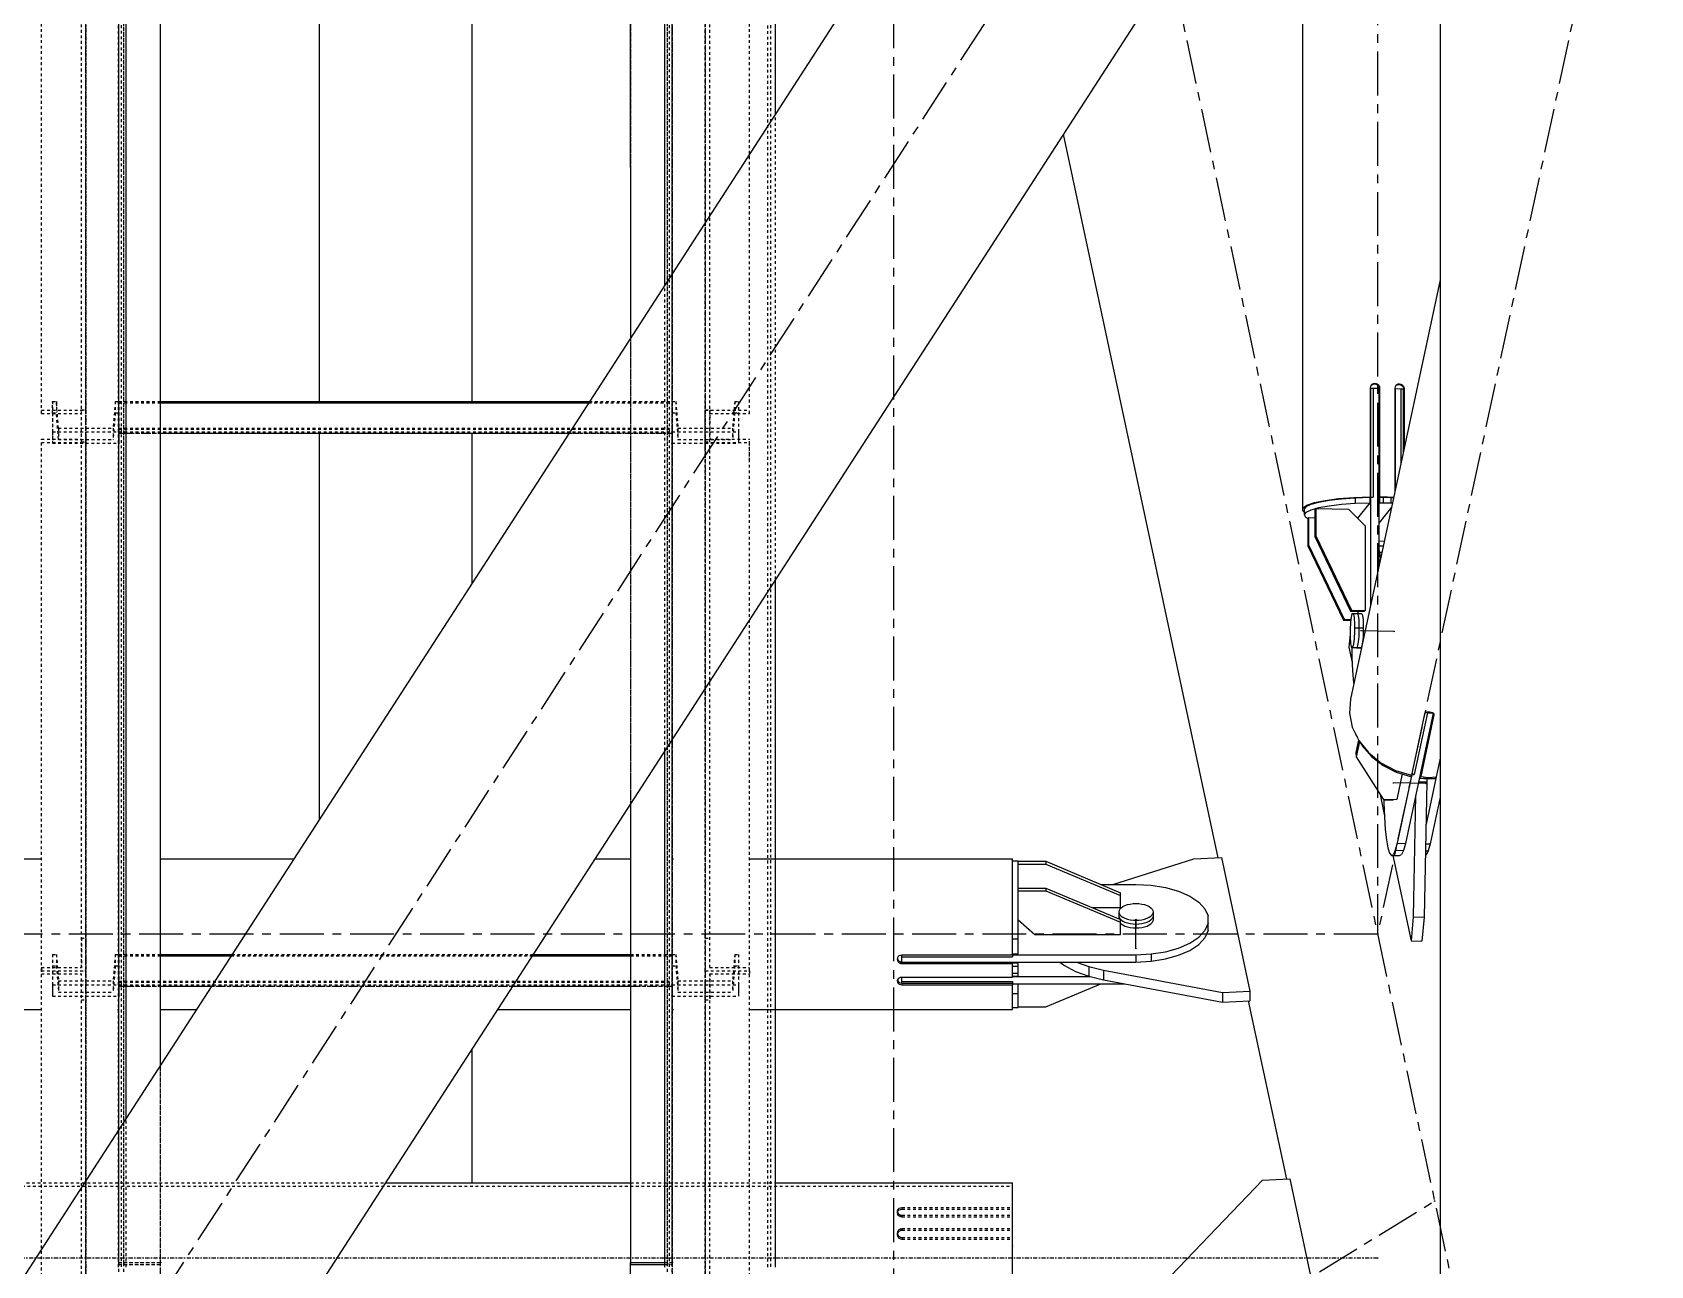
# Model space of a CAD drawing. Header units: millimetres. Extents: x 5143 to 30813, y 232 to 21408.
# Drawn here: x 23099.3 to 23391.9, y 16090.3 to 16313.3 of the extents above; entities that cross this region are included whole.
import ezdxf

# ---------------------------------------------------------------- set-up
doc = ezdxf.new("R2010")
doc.units = ezdxf.units.MM
doc.header["$LTSCALE"] = 0.25
for name, pattern in [('CENTER', [50.8, 31.75, -6.35, 6.35, -6.35]), ('XKITLINE00', [0]), ('XKITLINE02', [4, 2, -2]), ('XKITLINE03', [6, 3, -1, 1, -1])]:
    doc.linetypes.add(name, pattern=pattern)

msp = doc.modelspace()

# ---------------------------------------------------------------- linework, layer by layer
at = {"color": 1, "linetype": 'XKITLINE03'}
for p, q in [((23109, 17151.1), (23109, 16086.72)), ((23115, 16090.89), (23115, 17151.06)), ((23214.97, 17151.06), (23215, 16090.89)), ((23220.98, 17151.1), (23220.98, 16086.72)), ((23109, 16245), (23109, 16343.59)), ((23220.98, 16343.59), (23220.98, 16245)), ((23115, 16241.08), (23115, 16239.04)), ((23115, 16240.86), (23214.98, 16240.86)), ((23214.98, 16239.04), (23214.98, 16241.08)), ((23109, 16143.63), (23109, 16239.19)), ((23220.98, 16239.19), (23220.98, 16143.63)), ((23109, 16026), (23109, 16143.63)), ((23115, 16141.1), (23115, 16139.06)), ((23115, 16140.88), (23214.98, 16140.88)), ((23214.98, 16139.06), (23214.98, 16141.1)), ((23220.98, 16143.63), (23220.98, 16026)), ((23220.98, 16103.17), (23220.98, 15406.22)), ((23342.49, 16091.68), (22987.49, 16091.68)), ((23122.5, 15406.22), (23122.5, 16090.89)), ((23214.98, 16090.89), (23214.98, 15406.22))]:
    msp.add_line(p, q, dxfattribs=at)
at = {"color": 3, "linetype": 'XKITLINE02'}
for p, q in [((23114.92, 16090.06), (23114.92, 17150.18)), ((23115, 16090.89), (23115, 17151.06)), ((23115, 16090.52), (23115, 17150.7)), ((23115.45, 16090.12), (23115.45, 17150.24)), ((23115.85, 16090.86), (23115.85, 17151.04)), ((23115.85, 16090.55), (23115.85, 17150.72)), ((23122.5, 16090.87), (23122.5, 17150.72)), ((23207.5, 16090.89), (23207.47, 17151.06)), ((23207.5, 16090.54), (23207.47, 17150.72)), ((23207.5, 16090.87), (23207.47, 17150.72)), ((23214.15, 16090.86), (23214.12, 17151.04)), ((23214.15, 16090.55), (23214.12, 17150.73)), ((23214.53, 16090.12), (23214.53, 17150.24)), ((23215, 16090.52), (23214.96, 17150.7)), ((23215, 16090.89), (23214.97, 17151.06)), ((23215.06, 16090.06), (23215.06, 17150.18)), ((23232.3, 16090.06), (23232.3, 17150.18)), ((23232.83, 16090.12), (23232.83, 17150.24)), ((23101, 16244.43), (23101, 16343.59)), ((23108.2, 16239.28), (23108.2, 16343.02)), ((23109, 16239.28), (23109, 16343.59)), ((23221.78, 16239.28), (23221.78, 16343.02)), ((23228.98, 16244.43), (23228.98, 16343.59)), ((23220.98, 16239.28), (23220.98, 16341.5)), ((23233.68, 16214.46), (23233.68, 16298.62)), ((23213.68, 16183.52), (23213.68, 16267.68)), ((23207.49, 16173.95), (23207.49, 16258.1)), ((23103, 16246.58), (23103.68, 16246.58)), ((23103, 16246.58), (23103, 16241.08)), ((23103, 16244.43), (23103, 16246.58)), ((23104.06, 16241.78), (23103.68, 16246.58)), ((23103.68, 16246.58), (23103.68, 16244.54)), ((23114.32, 16246.58), (23113.94, 16241.78)), ((23114.32, 16246.58), (23115, 16246.58)), ((23114.32, 16246.58), (23114.32, 16244.54)), ((23115, 16240.86), (23115, 16246.58)), ((23115, 16246.58), (23122.5, 16246.58)), ((23115, 16246.58), (23115, 16241.08)), ((23115, 16246.58), (23115, 16244.54)), ((23115, 16246.56), (23122.5, 16246.56)), ((23115, 16246.37), (23122.5, 16246.37)), ((23115, 16246.36), (23122.5, 16246.36)), ((23199.9, 16246.36), (23214.98, 16246.36)), ((23199.91, 16246.37), (23214.98, 16246.37)), ((23200.03, 16246.56), (23214.98, 16246.56)), ((23200.04, 16246.58), (23214.98, 16246.58)), ((23214.98, 16240.86), (23214.98, 16246.58)), ((23214.98, 16246.58), (23214.98, 16244.54)), ((23214.98, 16246.58), (23214.98, 16241.08)), ((23214.98, 16246.58), (23215.66, 16246.58)), ((23215.66, 16246.58), (23215.66, 16244.54)), ((23215.66, 16246.58), (23216.04, 16241.78)), ((23226.3, 16246.58), (23225.92, 16241.78)), ((23226.3, 16246.58), (23226.3, 16244.54)), ((23226.3, 16246.58), (23226.98, 16246.58)), ((23226.98, 16246.58), (23226.98, 16244.54)), ((23226.98, 16246.58), (23226.98, 16241.08)), ((23101, 16245), (23109, 16245)), ((23101, 16244.43), (23108.2, 16244.43)), ((23103, 16244.54), (23103.68, 16244.54)), ((23103, 16244.43), (23103, 16239.04)), ((23104.06, 16239.74), (23103.68, 16244.54)), ((23108.2, 16144.22), (23108.2, 16245.09)), ((23108.2, 16245.09), (23109, 16245.09)), ((23109, 16143.63), (23109, 16245.09)), ((23114.32, 16244.54), (23113.94, 16239.74)), ((23114.32, 16244.54), (23115, 16244.54)), ((23115, 16244.54), (23115, 16239.04)), ((23214.98, 16244.54), (23214.98, 16239.04)), ((23214.98, 16244.54), (23215.66, 16244.54)), ((23215.66, 16244.54), (23216.04, 16239.74)), ((23220.98, 16237.99), (23220.98, 16245.09)), ((23220.98, 16245.09), (23221.78, 16245.09)), ((23220.98, 16143.63), (23220.98, 16245.09)), ((23220.98, 16245), (23228.98, 16245)), ((23221.78, 16245.09), (23221.78, 16239.78)), ((23221.78, 16144.22), (23221.78, 16245.09)), ((23221.78, 16244.43), (23228.98, 16244.43)), ((23226.3, 16244.54), (23225.92, 16239.74)), ((23226.3, 16244.54), (23226.98, 16244.54)), ((23226.98, 16244.54), (23226.98, 16239.04)), ((23103, 16241.08), (23115, 16241.08)), ((23103, 16241.08), (23103, 16239.04)), ((23104.06, 16241.78), (23113.94, 16241.78)), ((23104.06, 16241.78), (23104.06, 16239.74)), ((23113.94, 16241.78), (23113.94, 16239.74)), ((23115, 16241.76), (23214.98, 16241.76)), ((23115, 16241.58), (23214.98, 16241.58)), ((23115, 16241.08), (23214.98, 16241.08)), ((23115, 16241.08), (23115, 16239.04)), ((23115, 16240.86), (23122.5, 16240.86)), ((23196.35, 16240.86), (23214.98, 16240.86)), ((23214.98, 16241.08), (23214.98, 16239.04)), ((23214.98, 16241.08), (23226.98, 16241.08)), ((23216.04, 16241.78), (23216.04, 16239.74)), ((23216.04, 16241.78), (23225.92, 16241.78)), ((23225.92, 16241.78), (23225.92, 16239.74)), ((23226.98, 16241.08), (23226.98, 16239.04)), ((23101, 16143.63), (23101, 16239.78)), ((23101, 16239.78), (23108.2, 16239.78)), ((23101, 16239.19), (23109, 16239.19)), ((23103, 16239.04), (23115, 16239.04)), ((23104.06, 16239.74), (23113.94, 16239.74)), ((23108.2, 16239.28), (23109, 16239.28)), ((23214.98, 16239.04), (23226.98, 16239.04)), ((23216.04, 16239.74), (23225.92, 16239.74)), ((23220.98, 16239.28), (23221.78, 16239.28)), ((23220.98, 16239.19), (23228.98, 16239.19)), ((23221.78, 16239.78), (23228.98, 16239.78)), ((23228.98, 16235.9), (23228.98, 16239.78)), ((23228.98, 16143.63), (23228.98, 16239.78)), ((23108.2, 16149.53), (23109, 16149.53)), ((23108.2, 16149.53), (23108.2, 16144.22)), ((23109, 16149.53), (23109, 16143.63)), ((23220.98, 16149.53), (23221.78, 16149.53)), ((23101, 16144.22), (23108.2, 16144.22)), ((23101, 16144.22), (23101, 16143.63)), ((23103, 16146.6), (23103.68, 16146.6)), ((23103, 16146.6), (23103, 16141.1)), ((23103, 16146.6), (23103, 16144.55)), ((23103, 16144.55), (23103.68, 16144.55)), ((23103, 16144.55), (23103, 16139.06)), ((23103.68, 16146.6), (23104.06, 16141.8)), ((23103.68, 16146.6), (23103.68, 16144.55)), ((23103.68, 16144.55), (23104.06, 16139.76)), ((23114.32, 16146.6), (23113.94, 16141.8)), ((23114.32, 16144.55), (23113.94, 16139.76)), ((23114.32, 16146.6), (23115, 16146.6)), ((23114.32, 16146.6), (23114.32, 16144.55)), ((23114.32, 16144.55), (23115, 16144.55)), ((23115, 16146.6), (23115, 16141.1)), ((23115, 16146.6), (23115, 16144.55)), ((23115, 16140.88), (23115, 16146.59)), ((23115, 16146.59), (23122.5, 16146.59)), ((23115, 16146.58), (23122.5, 16146.58)), ((23115, 16146.39), (23122.5, 16146.39)), ((23115, 16146.37), (23122.5, 16146.37)), ((23115, 16144.55), (23115, 16139.06)), ((23135.28, 16146.39), (23189.68, 16146.39)), ((23135.28, 16146.37), (23189.67, 16146.37)), ((23135.41, 16146.58), (23189.81, 16146.58)), ((23135.42, 16146.59), (23189.81, 16146.59)), ((23207.49, 16146.59), (23214.98, 16146.59)), ((23207.49, 16146.58), (23214.98, 16146.58)), ((23207.49, 16146.39), (23214.98, 16146.39)), ((23207.49, 16146.37), (23214.98, 16146.37)), ((23214.98, 16146.6), (23214.98, 16144.55)), ((23214.98, 16146.6), (23214.98, 16141.1)), ((23214.98, 16146.6), (23215.66, 16146.6)), ((23214.98, 16140.88), (23214.98, 16146.59)), ((23214.98, 16144.55), (23214.98, 16139.06)), ((23214.98, 16144.55), (23215.66, 16144.55)), ((23215.66, 16146.6), (23215.66, 16144.55)), ((23215.66, 16146.6), (23216.04, 16141.8)), ((23215.66, 16144.55), (23216.04, 16139.76)), ((23221.78, 16144.22), (23228.98, 16144.22)), ((23226.3, 16146.6), (23225.92, 16141.8)), ((23226.3, 16144.55), (23225.92, 16139.76)), ((23226.3, 16146.6), (23226.3, 16144.55)), ((23226.3, 16146.6), (23226.98, 16146.6)), ((23226.3, 16144.55), (23226.98, 16144.55)), ((23226.98, 16146.6), (23226.98, 16144.55)), ((23226.98, 16146.6), (23226.98, 16141.1)), ((23226.98, 16144.55), (23226.98, 16139.06)), ((23101, 16025.47), (23101, 16143.63)), ((23101, 16143.63), (23109, 16143.63)), ((23101, 16143.63), (23109, 16143.63)), ((23101, 16143.1), (23108.2, 16143.1)), ((23103, 16141.1), (23115, 16141.1)), ((23103, 16141.1), (23103, 16139.06)), ((23104.06, 16141.8), (23113.94, 16141.8)), ((23104.06, 16141.8), (23104.06, 16139.76)), ((23108.2, 16020.76), (23108.2, 16143.1)), ((23109, 16020.76), (23109, 16143.63)), ((23113.94, 16141.8), (23113.94, 16139.76)), ((23115, 16141.77), (23214.98, 16141.77)), ((23115, 16141.59), (23214.98, 16141.59)), ((23115, 16141.1), (23115, 16139.06)), ((23115, 16141.09), (23214.98, 16141.09)), ((23115, 16140.88), (23122.5, 16140.88)), ((23131.72, 16140.88), (23186.12, 16140.88)), ((23207.49, 16140.88), (23214.98, 16140.88)), ((23214.98, 16141.1), (23214.98, 16139.06)), ((23214.98, 16141.1), (23226.98, 16141.1)), ((23216.04, 16141.8), (23216.04, 16139.76)), ((23216.04, 16141.8), (23225.92, 16141.8)), ((23220.98, 16138.38), (23220.98, 16143.63)), ((23220.98, 16143.63), (23228.98, 16143.63)), ((23220.98, 16143.63), (23228.98, 16143.63)), ((23220.98, 16020.76), (23220.98, 16141.54)), ((23221.78, 16143.1), (23221.78, 16138.38)), ((23221.78, 16143.1), (23228.98, 16143.1)), ((23221.78, 16020.76), (23221.78, 16143.1)), ((23225.92, 16141.8), (23225.92, 16139.76)), ((23226.98, 16141.1), (23226.98, 16139.06)), ((23228.98, 16143.63), (23228.98, 16143.1)), ((23228.98, 16025.47), (23228.98, 16143.63)), ((23103, 16139.06), (23115, 16139.06)), ((23104.06, 16139.76), (23113.94, 16139.76)), ((23108.2, 16138.38), (23109, 16138.38)), ((23214.98, 16139.06), (23226.98, 16139.06)), ((23216.04, 16139.76), (23225.92, 16139.76)), ((23220.98, 16138.38), (23221.78, 16138.38)), ((23122.5, 16090.52), (23122.5, 16126.61)), ((23116.3, 16090.05), (23116.3, 16117.02)), ((23053.45, 16104.71), (23276.53, 16104.71)), ((23096.3, 16105.31), (23163.13, 16105.31)), ((23207.49, 16105.31), (23233.68, 16105.31)), ((23255.72, 16100.37), (23255.68, 16100.15)), ((23255.68, 16100.15), (23255.72, 16099.94)), ((23255.68, 16100.15), (23255.68, 16099.86)), ((23255.72, 16100.08), (23255.68, 16099.86)), ((23255.84, 16100.56), (23255.72, 16100.37)), ((23255.84, 16100.27), (23255.72, 16100.08)), ((23255.72, 16099.94), (23255.84, 16099.74)), ((23255.84, 16100.56), (23256.03, 16100.71)), ((23255.84, 16100.27), (23255.99, 16100.4)), ((23255.99, 16100.4), (23256.03, 16100.42)), ((23256.03, 16100.71), (23256.26, 16100.8)), ((23256.03, 16100.42), (23256.26, 16100.5)), ((23256.26, 16100.8), (23256.53, 16100.84)), ((23256.26, 16100.5), (23256.53, 16100.53)), ((23256.53, 16100.84), (23276.53, 16100.84)), ((23256.53, 16100.84), (23256.53, 16100.53)), ((23256.53, 16100.53), (23276.53, 16100.53)), ((23255.68, 16099.86), (23255.72, 16099.64)), ((23255.84, 16099.45), (23255.72, 16099.64)), ((23255.84, 16099.74), (23256.03, 16099.59)), ((23255.84, 16099.45), (23256.03, 16099.3)), ((23256.03, 16099.59), (23256.26, 16099.49)), ((23256.03, 16099.3), (23256.26, 16099.2)), ((23256.26, 16099.49), (23256.53, 16099.45)), ((23256.26, 16099.49), (23256.26, 16099.2)), ((23256.26, 16099.2), (23256.53, 16099.16)), ((23256.26, 16096.97), (23256.53, 16097.01)), ((23256.53, 16099.45), (23276.53, 16099.45)), ((23256.53, 16099.45), (23256.53, 16099.16)), ((23256.53, 16099.16), (23276.53, 16099.16)), ((23256.53, 16097.01), (23256.53, 16096.72)), ((23256.53, 16097.01), (23276.53, 16097.01)), ((23276.53, 16093.94), (23276.53, 16099.56)), ((23255.72, 16096.46), (23255.68, 16096.22)), ((23255.68, 16096.22), (23255.68, 16095.93)), ((23255.68, 16096.22), (23255.72, 16095.97)), ((23255.72, 16096.17), (23255.68, 16095.93)), ((23255.68, 16095.93), (23255.72, 16095.68)), ((23255.84, 16096.68), (23255.72, 16096.46)), ((23255.84, 16096.39), (23255.72, 16096.17)), ((23255.72, 16095.97), (23255.84, 16095.75)), ((23255.72, 16095.68), (23255.84, 16095.46)), ((23255.84, 16096.68), (23256.03, 16096.86)), ((23255.84, 16096.39), (23256.03, 16096.56)), ((23255.84, 16095.75), (23256.03, 16095.58)), ((23255.84, 16095.46), (23255.99, 16095.32)), ((23255.99, 16095.32), (23256.03, 16095.28)), ((23256.03, 16096.86), (23256.26, 16096.97)), ((23256.03, 16096.56), (23256.26, 16096.68)), ((23256.03, 16095.58), (23256.26, 16095.49)), ((23256.03, 16095.28), (23256.26, 16095.16)), ((23256.26, 16096.97), (23256.26, 16096.68)), ((23256.26, 16096.68), (23256.53, 16096.72)), ((23256.26, 16095.49), (23256.53, 16095.42)), ((23256.26, 16095.16), (23256.53, 16095.11)), ((23256.53, 16096.72), (23276.53, 16096.72)), ((23256.53, 16095.42), (23256.53, 16095.11)), ((23256.53, 16095.42), (23276.53, 16095.42)), ((23256.53, 16095.11), (23276.53, 16095.11)), ((23276.53, 16090.92), (23276.53, 16095.11)), ((23276.53, 16093.94), (23276.53, 16093.84)), ((23115, 16090.89), (23122.5, 16090.89)), ((23115, 16090.89), (23115, 16090.52)), ((23115, 15406.22), (23115, 16090.89)), ((23115, 16090.89), (23122.5, 16090.89)), ((23115, 16090.52), (23122.5, 16090.52)), ((23115.85, 15406.22), (23115.85, 16090.89)), ((23115.85, 16090.86), (23122.5, 16090.87)), ((23115.85, 16090.86), (23115.85, 16090.55)), ((23115.85, 16090.55), (23122.5, 16090.54)), ((23122.5, 16090.89), (23122.5, 16090.87)), ((23122.5, 15406.22), (23122.5, 16090.89)), ((23122.5, 16090.54), (23122.5, 16090.52)), ((23207.48, 16090.89), (23214.98, 16090.89)), ((23207.5, 16090.89), (23207.5, 16090.87)), ((23207.5, 16090.89), (23215, 16090.89)), ((23207.5, 16090.87), (23214.15, 16090.86)), ((23207.5, 16090.54), (23214.15, 16090.55)), ((23207.5, 16090.54), (23207.5, 16090.52)), ((23213.68, 16090.52), (23215, 16090.52)), ((23214.13, 15406.22), (23214.13, 16090.89)), ((23214.15, 16090.86), (23214.15, 16090.55)), ((23214.98, 15406.22), (23214.98, 16090.89)), ((23215, 16090.89), (23215, 16090.52)), ((23276.53, 16090.89), (23276.53, 16090.92))]:
    msp.add_line(p, q, dxfattribs=at)
at = {"color": 8, "linetype": 'CENTER'}
for p, q in [((23342.5, 16970.27), (23342.5, 16150.27)), ((23255, 16877.2), (23255, 15209.12)), ((23430, 16560.27), (22900, 15740.27)), ((23255, 16560.27), (23430, 15740.27)), ((23430, 16560.27), (23342.5, 16150.27)), ((23345.47, 16205.01), (23339.52, 16205.14)), ((23351.29, 16177.48), (23345.34, 16177.61)), ((23298.83, 16147.65), (23298.83, 16152.9)), ((23342.5, 16150.27), (22987.5, 16150.27)), ((22920.61, 15836.85), (23352.8, 16101.99))]:
    msp.add_line(p, q, dxfattribs=at)
at = {"color": 7, "linetype": 'XKITLINE00'}
for p, q in [((23116.3, 16117.02), (23116.3, 16537.43)), ((23122.5, 16126.61), (23122.5, 16537.43)), ((23207.49, 16258.1), (23207.48, 16537.43)), ((23213.68, 16267.68), (23213.68, 16537.43)), ((23233.68, 16298.62), (23233.68, 16537.43)), ((23122.5, 16246.58), (23200.04, 16246.58)), ((23122.5, 16246.56), (23200.03, 16246.56)), ((23122.5, 16246.37), (23199.91, 16246.37)), ((23122.5, 16246.36), (23199.9, 16246.36)), ((23122.5, 16240.86), (23196.35, 16240.86)), ((23233.68, 16090.05), (23233.68, 16214.46)), ((23213.68, 16090.05), (23213.68, 16183.52)), ((23207.5, 16090.52), (23207.49, 16173.95)), ((23122.5, 16146.59), (23135.42, 16146.59)), ((23122.5, 16146.58), (23135.41, 16146.58)), ((23122.5, 16146.39), (23135.28, 16146.39)), ((23122.5, 16146.37), (23135.28, 16146.37)), ((23189.67, 16146.37), (23207.49, 16146.37)), ((23189.68, 16146.39), (23207.49, 16146.39)), ((23189.81, 16146.59), (23207.49, 16146.59)), ((23189.81, 16146.58), (23207.49, 16146.58)), ((23122.5, 16140.88), (23131.72, 16140.88)), ((23186.12, 16140.88), (23207.49, 16140.88)), ((23163.13, 16105.31), (23207.49, 16105.31)), ((23233.68, 16105.31), (23276.53, 16105.31)), ((23276.53, 16086.65), (23276.53, 16105.31)), ((23207.48, 16090.89), (23213.68, 16090.89)), ((23207.48, 16028.83), (23207.48, 16090.89)), ((23207.5, 16090.52), (23213.68, 16090.52))]:
    msp.add_line(p, q, dxfattribs=at)
at = {"color": 8, "linetype": 'XKITLINE00'}
for p, q in [((23283.76, 16376.1), (23007.61, 15948.85)), ((23328.91, 16360.14), (23328.91, 16226.85)), ((23353.8, 16356.06), (23353.8, 16010.75)), ((23322.21, 16351.44), (23046.06, 15924.18)), ((23151.2, 16340.84), (23151.2, 16246.58)), ((23178.8, 16340.84), (23178.8, 16246.58)), ((23285.68, 16294.92), (23313.6, 16164.09)), ((23353.8, 16268.62), (23337.61, 16192.77)), ((23341.22, 16249.31), (23341.15, 16249.05)), ((23341.32, 16249.55), (23341.22, 16249.31)), ((23341.3, 16249.51), (23341.43, 16249.63)), ((23341.32, 16249.55), (23341.51, 16249.73)), ((23341.43, 16249.63), (23341.67, 16249.75)), ((23341.51, 16249.73), (23341.75, 16249.85)), ((23341.67, 16249.75), (23341.93, 16249.79)), ((23341.75, 16249.85), (23342.01, 16249.89)), ((23341.93, 16249.79), (23342.2, 16249.75)), ((23342.01, 16249.89), (23342.27, 16249.85)), ((23342.2, 16249.75), (23342.43, 16249.63)), ((23342.27, 16249.85), (23342.51, 16249.73)), ((23342.43, 16249.63), (23342.62, 16249.44)), ((23342.51, 16249.73), (23342.7, 16249.54)), ((23342.62, 16249.44), (23342.75, 16249.21)), ((23342.7, 16249.54), (23342.82, 16249.31)), ((23342.82, 16249.31), (23342.75, 16249.21)), ((23342.75, 16249.21), (23342.79, 16248.95)), ((23342.82, 16249.31), (23342.87, 16249.05)), ((23345.68, 16249.25), (23345.64, 16248.99)), ((23345.8, 16249.48), (23345.68, 16249.25)), ((23345.78, 16249.43), (23345.91, 16249.55)), ((23345.8, 16249.48), (23345.98, 16249.65)), ((23345.91, 16249.55), (23346.14, 16249.66)), ((23345.98, 16249.65), (23346.21, 16249.76)), ((23346.14, 16249.66), (23346.39, 16249.69)), ((23346.21, 16249.76), (23346.47, 16249.79)), ((23346.39, 16249.69), (23346.65, 16249.64)), ((23346.47, 16249.79), (23346.73, 16249.74)), ((23346.65, 16249.64), (23346.88, 16249.51)), ((23346.73, 16249.74), (23346.96, 16249.61)), ((23346.88, 16249.51), (23347.03, 16249.35)), ((23346.96, 16249.61), (23347.14, 16249.42)), ((23347.03, 16249.35), (23347.06, 16249.32)), ((23347.06, 16249.32), (23347.18, 16249.08)), ((23347.14, 16249.42), (23347.24, 16249.18)), ((23347.24, 16249.18), (23347.3, 16248.92)), ((23341.15, 16249.05), (23341.15, 16229.34)), ((23341.19, 16248.98), (23341.15, 16248.92)), ((23341.19, 16248.98), (23341.68, 16249.01)), ((23341.19, 16248.98), (23341.19, 16229.26)), ((23341.68, 16249.01), (23341.68, 16229.29)), ((23341.68, 16249.01), (23342.71, 16248.99)), ((23342.71, 16248.99), (23342.71, 16216.7)), ((23342.87, 16249.05), (23342.79, 16248.95)), ((23342.79, 16248.95), (23342.79, 16229.23)), ((23342.87, 16249.05), (23342.87, 16229.33)), ((23345.64, 16248.99), (23345.64, 16230.42)), ((23345.69, 16248.92), (23345.64, 16248.86)), ((23345.69, 16248.92), (23345.69, 16230.64)), ((23345.69, 16248.92), (23346.73, 16248.9)), ((23346.73, 16248.9), (23347.14, 16248.85)), ((23346.73, 16248.9), (23346.73, 16235.51)), ((23347.14, 16248.85), (23347.14, 16237.45)), ((23347.18, 16249.08), (23347.22, 16248.81)), ((23347.3, 16248.92), (23347.22, 16248.81)), ((23347.22, 16248.81), (23347.22, 16237.8)), ((23347.3, 16248.92), (23347.3, 16238.19)), ((23342.71, 16245.36), (23342.79, 16245.4)), ((23342.79, 16245.22), (23342.71, 16245.13)), ((23342.72, 16245.3), (23342.79, 16245.31)), ((23151.2, 16240.86), (23151.2, 16171)), ((23178.8, 16240.86), (23178.8, 16213.71)), ((23331.07, 16228.31), (23333.02, 16228.71)), ((23331.9, 16228.39), (23333.74, 16228.73)), ((23333.02, 16228.71), (23335.45, 16229.02)), ((23333.74, 16228.73), (23335.96, 16228.99)), ((23335.45, 16229.02), (23338.23, 16229.23)), ((23335.96, 16228.99), (23338.44, 16229.17)), ((23338.23, 16229.23), (23341.15, 16229.34)), ((23338.44, 16229.17), (23341.1, 16229.27)), ((23338.44, 16229.17), (23338.44, 16228.19)), ((23341.15, 16229.34), (23341.1, 16229.27)), ((23341.1, 16229.27), (23341.1, 16228.28)), ((23341.23, 16229.3), (23341.19, 16229.26)), ((23341.23, 16229.3), (23341.68, 16229.29)), ((23341.23, 16229.3), (23341.23, 16209.73)), ((23342.82, 16229.28), (23342.71, 16229.14)), ((23342.87, 16229.33), (23342.79, 16229.23)), ((23342.82, 16229.28), (23343.52, 16229.27)), ((23342.82, 16229.28), (23342.82, 16228.29)), ((23342.87, 16229.33), (23344.27, 16229.33)), ((23343.52, 16229.27), (23344.22, 16229.26)), ((23343.52, 16229.27), (23343.52, 16228.29)), ((23344.22, 16229.26), (23344.91, 16229.24)), ((23344.27, 16229.33), (23345.4, 16229.28)), ((23344.91, 16229.24), (23345.39, 16229.23)), ((23344.91, 16229.24), (23344.91, 16228.26)), ((23328.96, 16227.36), (23328.91, 16226.85)), ((23328.91, 16226.85), (23329.25, 16226.57)), ((23328.96, 16227.36), (23329.7, 16227.86)), ((23329.6, 16227.58), (23329.25, 16227.12)), ((23329.25, 16227.12), (23329.25, 16226.14)), ((23329.6, 16226.59), (23329.25, 16226.14)), ((23329.25, 16226.14), (23329.45, 16225.68)), ((23329.6, 16227.58), (23330.5, 16228)), ((23329.6, 16226.59), (23330.5, 16227.02)), ((23329.7, 16227.86), (23331.07, 16228.31)), ((23330.5, 16228), (23331.9, 16228.39)), ((23330.5, 16227.02), (23331.31, 16227.24)), ((23331.31, 16227.25), (23331.18, 16227.09)), ((23331.18, 16227.09), (23331.18, 16222.16)), ((23331.31, 16227.25), (23331.31, 16222.32)), ((23331.31, 16227.25), (23337.26, 16227.12)), ((23331.33, 16227.25), (23331.9, 16227.41)), ((23331.9, 16227.41), (23333.74, 16227.74)), ((23333.74, 16227.74), (23335.96, 16228.01)), ((23335.96, 16228.01), (23338.44, 16228.19)), ((23337.26, 16227.12), (23340.24, 16224.1)), ((23338.44, 16228.19), (23341.1, 16228.28)), ((23341.1, 16228.28), (23338.89, 16225.47)), ((23342.82, 16228.29), (23342.71, 16228.16)), ((23345.02, 16227.49), (23342.71, 16224.56)), ((23342.82, 16228.29), (23343.52, 16228.29)), ((23343.52, 16228.29), (23344.22, 16228.28)), ((23344.22, 16228.28), (23344.91, 16228.26)), ((23344.91, 16228.26), (23345.18, 16228.25)), ((23329.45, 16225.68), (23329.89, 16225.43)), ((23330.01, 16225.59), (23329.88, 16225.42)), ((23329.88, 16225.42), (23329.88, 16220.5)), ((23330.01, 16225.59), (23330.01, 16220.66)), ((23330.01, 16225.59), (23331.18, 16225.56)), ((23340.24, 16224.1), (23340.24, 16208.82)), ((23330.01, 16220.66), (23329.88, 16220.5)), ((23329.88, 16220.5), (23336.33, 16207.04)), ((23330.01, 16220.66), (23336.46, 16207.21)), ((23331.31, 16222.32), (23331.18, 16222.16)), ((23331.18, 16222.16), (23337.63, 16208.7)), ((23331.31, 16222.32), (23337.76, 16208.87)), ((23342.71, 16221.38), (23343.71, 16221.36)), ((23342.71, 16220.49), (23343.52, 16220.47)), ((23342.71, 16219.74), (23342.82, 16219.34)), ((23342.82, 16219.34), (23343.28, 16219.33)), ((23342.82, 16219.34), (23343.05, 16218.26)), ((23337.76, 16208.87), (23337.63, 16208.7)), ((23337.63, 16208.7), (23340.11, 16208.65)), ((23337.76, 16208.87), (23340.24, 16208.82)), ((23337.93, 16208.23), (23337.86, 16208.1)), ((23337.93, 16208.23), (23338, 16208.28)), ((23338, 16208.28), (23338.8, 16208.26)), ((23338, 16208.28), (23338.07, 16208.23)), ((23338.07, 16208.23), (23338.14, 16208.08)), ((23338.8, 16208.26), (23338.87, 16208.21)), ((23338.8, 16208.26), (23338.87, 16208.21)), ((23338.8, 16208.26), (23339.59, 16208.24)), ((23338.87, 16208.21), (23338.93, 16208.06)), ((23338.87, 16208.21), (23338.93, 16208.06)), ((23338.93, 16208.68), (23338.93, 16208.26)), ((23339.59, 16208.24), (23339.66, 16208.19)), ((23339.66, 16208.19), (23339.72, 16208.05)), ((23340.24, 16208.82), (23340.11, 16208.65)), ((23336.46, 16207.21), (23336.33, 16207.04)), ((23336.33, 16207.04), (23337.66, 16207.01)), ((23336.46, 16207.21), (23337.67, 16207.18)), ((23337.56, 16205.74), (23337.54, 16205.2)), ((23337.58, 16206.26), (23337.56, 16205.74)), ((23337.63, 16206.75), (23337.58, 16206.26)), ((23337.68, 16207.19), (23337.63, 16206.75)), ((23337.73, 16207.57), (23337.68, 16207.19)), ((23337.8, 16207.87), (23337.73, 16207.57)), ((23337.86, 16208.1), (23337.8, 16207.87)), ((23338.14, 16208.08), (23338.19, 16207.85)), ((23338.19, 16207.85), (23338.24, 16207.54)), ((23338.24, 16207.54), (23338.28, 16207.15)), ((23338.28, 16207.15), (23338.31, 16206.71)), ((23338.31, 16206.71), (23338.33, 16206.22)), ((23338.33, 16206.22), (23338.34, 16205.69)), ((23338.34, 16205.69), (23338.33, 16205.15)), ((23338.34, 16205.69), (23339.13, 16205.67)), ((23338.93, 16208.06), (23338.99, 16207.83)), ((23338.93, 16208.06), (23338.99, 16207.83)), ((23338.99, 16207.83), (23339.04, 16207.52)), ((23338.99, 16207.83), (23339.04, 16207.52)), ((23339.04, 16207.52), (23339.08, 16207.13)), ((23339.04, 16207.52), (23339.08, 16207.13)), ((23339.08, 16207.13), (23339.11, 16206.69)), ((23339.08, 16207.13), (23339.11, 16206.69)), ((23339.11, 16206.69), (23339.13, 16206.2)), ((23339.11, 16206.69), (23339.13, 16206.2)), ((23339.13, 16206.2), (23339.13, 16205.67)), ((23339.13, 16206.2), (23339.13, 16205.67)), ((23339.13, 16205.67), (23339.13, 16205.14)), ((23339.13, 16205.67), (23339.13, 16205.14)), ((23339.13, 16205.67), (23339.92, 16205.66)), ((23339.72, 16208.05), (23339.78, 16207.81)), ((23339.78, 16207.81), (23339.83, 16207.5)), ((23339.83, 16207.5), (23339.87, 16207.12)), ((23339.87, 16207.12), (23339.9, 16206.67)), ((23339.9, 16206.67), (23339.92, 16206.18)), ((23339.92, 16206.18), (23339.92, 16205.66)), ((23339.92, 16205.66), (23339.92, 16205.12)), ((23337.53, 16204.48), (23337.32, 16202.14)), ((23337.54, 16205.2), (23337.53, 16204.66)), ((23337.53, 16204.66), (23337.54, 16204.14)), ((23337.54, 16204.14), (23337.56, 16203.65)), ((23337.56, 16203.65), (23337.58, 16203.2)), ((23337.58, 16203.2), (23337.63, 16202.82)), ((23337.63, 16202.82), (23337.68, 16202.51)), ((23337.68, 16202.51), (23337.73, 16202.27)), ((23338.07, 16202.48), (23338, 16202.26)), ((23338.14, 16202.79), (23338.07, 16202.48)), ((23338.19, 16203.17), (23338.14, 16202.79)), ((23338.24, 16203.61), (23338.19, 16203.17)), ((23338.28, 16204.1), (23338.24, 16203.61)), ((23338.31, 16204.62), (23338.28, 16204.1)), ((23338.33, 16205.15), (23338.31, 16204.62)), ((23338.87, 16202.46), (23338.8, 16202.24)), ((23338.87, 16202.46), (23338.8, 16202.24)), ((23338.93, 16202.77), (23338.87, 16202.46)), ((23338.93, 16202.77), (23338.87, 16202.46)), ((23338.99, 16203.15), (23338.93, 16202.77)), ((23338.99, 16203.15), (23338.93, 16202.77)), ((23339.04, 16203.59), (23338.99, 16203.15)), ((23339.04, 16203.59), (23338.99, 16203.15)), ((23339.08, 16204.08), (23339.04, 16203.59)), ((23339.08, 16204.08), (23339.04, 16203.59)), ((23339.11, 16204.6), (23339.08, 16204.08)), ((23339.11, 16204.6), (23339.08, 16204.08)), ((23339.13, 16205.14), (23339.11, 16204.6)), ((23339.13, 16205.14), (23339.11, 16204.6)), ((23339.66, 16202.45), (23339.59, 16202.22)), ((23339.72, 16202.75), (23339.66, 16202.45)), ((23339.78, 16203.13), (23339.72, 16202.75)), ((23339.83, 16203.57), (23339.78, 16203.13)), ((23339.87, 16204.06), (23339.83, 16203.57)), ((23339.9, 16204.58), (23339.87, 16204.06)), ((23339.92, 16205.12), (23339.9, 16204.58)), ((23337.32, 16202.14), (23337.89, 16199.41)), ((23337.73, 16202.27), (23337.8, 16202.13)), ((23337.8, 16202.13), (23337.86, 16202.08)), ((23337.83, 16202.11), (23337.85, 16200.33)), ((23337.85, 16200.33), (23337.96, 16197.9)), ((23337.86, 16202.08), (23337.93, 16202.12)), ((23337.86, 16202.08), (23338.66, 16202.06)), ((23338, 16202.26), (23337.93, 16202.12)), ((23337.93, 16202.12), (23338.73, 16202.1)), ((23338.66, 16202.06), (23338.73, 16202.1)), ((23338.66, 16202.06), (23338.73, 16202.1)), ((23338.66, 16202.06), (23339.45, 16202.04)), ((23338.8, 16202.24), (23338.73, 16202.1)), ((23338.8, 16202.24), (23338.73, 16202.1)), ((23338.73, 16202.1), (23339.52, 16202.09)), ((23339.45, 16202.04), (23339.52, 16202.09)), ((23339.59, 16202.22), (23339.52, 16202.09)), ((23337.96, 16197.9), (23338.14, 16195.79)), ((23338.14, 16195.79), (23338.18, 16195.48)), ((23337.61, 16192.77), (23337.43, 16190.25)), ((23337.43, 16190.25), (23337.93, 16187.72)), ((23337.93, 16187.72), (23339.09, 16185.3)), ((23352.55, 16190.22), (23347.53, 16166.69)), ((23350.98, 16190.12), (23348.6, 16178.99)), ((23351.51, 16190.26), (23349.14, 16179.13)), ((23352.59, 16190.17), (23350.27, 16179.28)), ((23352.67, 16189.91), (23350.3, 16178.78)), ((23351.07, 16190.24), (23350.98, 16190.12)), ((23351.07, 16190.24), (23351.2, 16190.36)), ((23351.2, 16190.36), (23351.41, 16190.45)), ((23351.25, 16190.39), (23351.51, 16190.26)), ((23351.41, 16190.45), (23351.66, 16190.49)), ((23351.51, 16190.26), (23352.53, 16190.24)), ((23351.66, 16190.49), (23351.93, 16190.48)), ((23351.93, 16190.48), (23352.18, 16190.43)), ((23352.18, 16190.43), (23352.41, 16190.33)), ((23352.38, 16189.44), (23352.39, 16189.25)), ((23352.41, 16190.33), (23352.57, 16190.2)), ((23352.57, 16190.2), (23352.66, 16190.06)), ((23352.66, 16190.06), (23352.67, 16189.91)), ((23338.44, 16186.65), (23338.54, 16186.34)), ((23338.54, 16186.34), (23338.84, 16185.81)), ((23339.07, 16185.35), (23338.59, 16183.14)), ((23339.24, 16185.09), (23338.65, 16182.31)), ((23339.09, 16185.3), (23340.84, 16183.12)), ((23339.27, 16185.07), (23339.75, 16184.24)), ((23338.59, 16183.14), (23338.65, 16182.31)), ((23338.65, 16182.31), (23343.49, 16174.65)), ((23339.75, 16184.24), (23341.42, 16182.37)), ((23340.84, 16183.12), (23343.1, 16181.27)), ((23341.42, 16182.37), (23343.49, 16180.79)), ((23353.8, 16182.1), (23353.07, 16178.72)), ((23343.1, 16181.27), (23345.75, 16179.87)), ((23343.49, 16180.79), (23345.87, 16179.57)), ((23345.75, 16179.87), (23348.6, 16178.99)), ((23345.92, 16179.81), (23345.87, 16179.57)), ((23345.87, 16179.57), (23348.46, 16178.77)), ((23346.96, 16179.23), (23345.97, 16174.6)), ((23348.69, 16179.14), (23346.04, 16166.73)), ((23348.51, 16179.01), (23348.46, 16178.77)), ((23348.68, 16179.35), (23349.14, 16179.13)), ((23348.68, 16179.34), (23348.69, 16179.14)), ((23348.69, 16179.14), (23349.14, 16179.13)), ((23350.13, 16178.9), (23350.16, 16178.48)), ((23350.28, 16179.04), (23350.16, 16178.48)), ((23350.25, 16179.46), (23350.28, 16179.04)), ((23350.27, 16179.28), (23350.3, 16178.78)), ((23349.9, 16177.83), (23351.41, 16177.79)), ((23350.16, 16178.48), (23350.86, 16178.42)), ((23350.3, 16178.78), (23351.69, 16178.62)), ((23350.92, 16178.71), (23350.86, 16178.42)), ((23350.86, 16178.42), (23351.55, 16178.39)), ((23351.41, 16177.79), (23350.93, 16153.36)), ((23353.08, 16178.72), (23351.26, 16170.16)), ((23351.41, 16178.4), (23351.41, 16177.79)), ((23351.55, 16178.39), (23352.25, 16178.39)), ((23351.69, 16178.62), (23353.07, 16178.72)), ((23352.31, 16178.66), (23352.25, 16178.39)), ((23352.25, 16178.39), (23352.94, 16178.42)), ((23353, 16178.71), (23352.94, 16178.42)), ((23342.94, 16175.51), (23343.71, 16171.9)), ((23343.49, 16174.65), (23345.97, 16174.6)), ((23343.59, 16174.65), (23343.64, 16174.56)), ((23343.64, 16174.56), (23343.64, 16174.04)), ((23343.64, 16174.56), (23343.71, 16174.55)), ((23343.64, 16174.04), (23343.72, 16171.49)), ((23343.78, 16174.63), (23343.71, 16174.55)), ((23343.71, 16174.55), (23344.51, 16174.53)), ((23343.79, 16174.65), (23343.78, 16174.63)), ((23344.44, 16174.54), (23344.51, 16174.53)), ((23344.44, 16174.54), (23344.51, 16174.53)), ((23344.58, 16174.61), (23344.51, 16174.53)), ((23344.58, 16174.61), (23344.51, 16174.53)), ((23344.51, 16174.53), (23345.3, 16174.51)), ((23344.58, 16174.63), (23344.58, 16174.61)), ((23344.58, 16174.63), (23344.58, 16174.61)), ((23345.23, 16174.53), (23345.3, 16174.51)), ((23345.37, 16174.6), (23345.3, 16174.51)), ((23345.38, 16174.61), (23345.37, 16174.6)), ((23349.37, 16175.34), (23348.95, 16153.41)), ((23353.8, 16175.05), (23351.99, 16166.6)), ((23353.66, 16174.43), (23353.8, 16174.42)), ((23343.72, 16171.49), (23343.87, 16169.22)), ((23343.87, 16169.22), (23344.08, 16167.31)), ((23344.08, 16167.31), (23344.34, 16165.85)), ((23344.34, 16165.85), (23344.65, 16164.91)), ((23344.65, 16164.91), (23344.99, 16164.52)), ((23344.99, 16164.52), (23345.35, 16164.7)), ((23344.99, 16164.52), (23346.48, 16164.49)), ((23345.27, 16164.51), (23348.54, 16149.03)), ((23345.7, 16165.45), (23345.35, 16164.7)), ((23346.04, 16166.73), (23345.7, 16165.45)), ((23345.7, 16165.45), (23347.19, 16165.42)), ((23346.04, 16166.73), (23347.53, 16166.69)), ((23346.48, 16164.49), (23346.84, 16164.67)), ((23347.19, 16165.42), (23346.84, 16164.67)), ((23347.53, 16166.69), (23347.19, 16165.42)), ((23351.15, 16164.49), (23351.3, 16164.57)), ((23351.16, 16165.33), (23351.65, 16165.32)), ((23351.19, 16166.61), (23351.99, 16166.6)), ((23351.65, 16165.32), (23351.3, 16164.57)), ((23351.99, 16166.6), (23351.65, 16165.32)), ((23053.46, 16163.9), (23101, 16163.9)), ((23114.72, 16163.9), (23115, 16163.9)), ((23122.5, 16163.9), (23146.6, 16163.9)), ((23201, 16163.9), (23207.49, 16163.9)), ((23214.99, 16163.9), (23215.26, 16163.9)), ((23228.98, 16163.9), (23276.53, 16163.9)), ((23276.53, 16146.54), (23276.53, 16163.9)), ((23276.53, 16163.52), (23277.53, 16163.52)), ((23277.53, 16163.52), (23277.53, 16163.44)), ((23277.53, 16163.44), (23282.53, 16163.44)), ((23277.53, 16163.44), (23277.53, 16163.41)), ((23277.53, 16158.12), (23277.53, 16163.41)), ((23277.53, 16162.95), (23282.53, 16162.95)), ((23282.53, 16163.44), (23296.03, 16157.75)), ((23282.53, 16163.44), (23282.53, 16162.95)), ((23282.53, 16162.95), (23296.03, 16157.27)), ((23294.63, 16159.26), (23309.29, 16163.88)), ((23309.29, 16163.88), (23314.26, 16164.13)), ((23314.26, 16164.13), (23319.41, 16139.98)), ((23277.53, 16158.58), (23282.53, 16158.58)), ((23282.53, 16158.58), (23296.03, 16152.9)), ((23282.53, 16158.58), (23282.53, 16158.1)), ((23292.46, 16159.26), (23298.83, 16159.26)), ((23298.83, 16159.26), (23301.56, 16159.12)), ((23301.56, 16159.12), (23304.16, 16158.71)), ((23304.16, 16158.71), (23306.53, 16158.04)), ((23277.53, 16158.12), (23277.53, 16158.1)), ((23277.53, 16158.1), (23282.53, 16158.1)), ((23277.53, 16158.1), (23277.53, 16158.08)), ((23277.53, 16152.12), (23277.53, 16158.08)), ((23282.53, 16158.1), (23296.03, 16152.41)), ((23296.03, 16155.08), (23296.03, 16157.75)), ((23296.84, 16155.45), (23297.28, 16155.6)), ((23297.28, 16155.6), (23297.77, 16155.71)), ((23297.77, 16155.71), (23298.3, 16155.78)), ((23298.3, 16155.78), (23298.83, 16155.8)), ((23298.83, 16155.8), (23299.37, 16155.78)), ((23299.37, 16155.78), (23299.89, 16155.71)), ((23299.89, 16155.71), (23300.38, 16155.6)), ((23300.38, 16155.6), (23300.83, 16155.45)), ((23306.53, 16158.04), (23308.57, 16157.15)), ((23308.57, 16157.15), (23310.18, 16156.08)), ((23310.18, 16156.08), (23311.29, 16154.86)), ((23277.53, 16152.85), (23280.53, 16150.23)), ((23290.85, 16155.08), (23296.03, 16155.08)), ((23295.78, 16154.56), (23295.73, 16154.3)), ((23295.73, 16154.3), (23295.73, 16153.6)), ((23295.73, 16154.3), (23295.78, 16154.04)), ((23295.73, 16153.6), (23295.78, 16153.34)), ((23295.73, 16153.6), (23295.78, 16153.34)), ((23295.73, 16153.6), (23295.73, 16153.03)), ((23295.92, 16154.81), (23295.78, 16154.56)), ((23295.78, 16154.04), (23295.92, 16153.78)), ((23295.78, 16153.34), (23295.92, 16153.08)), ((23295.78, 16153.34), (23295.92, 16153.08)), ((23296.15, 16155.05), (23295.92, 16154.81)), ((23295.92, 16153.78), (23296.15, 16153.54)), ((23295.92, 16153.08), (23296.15, 16152.84)), ((23295.92, 16153.08), (23296.15, 16152.84)), ((23296.03, 16150.23), (23296.03, 16152.9)), ((23296.15, 16155.05), (23296.46, 16155.26)), ((23296.15, 16153.54), (23296.46, 16153.33)), ((23296.15, 16152.84), (23296.46, 16152.63)), ((23296.15, 16152.84), (23296.46, 16152.63)), ((23296.46, 16155.26), (23296.84, 16155.45)), ((23296.46, 16153.33), (23296.84, 16153.14)), ((23296.46, 16152.63), (23296.84, 16152.44)), ((23296.46, 16152.63), (23296.84, 16152.44)), ((23296.84, 16153.14), (23297.28, 16152.99)), ((23297.28, 16152.99), (23297.77, 16152.88)), ((23297.77, 16152.88), (23298.3, 16152.81)), ((23298.3, 16152.81), (23298.83, 16152.79)), ((23298.83, 16152.79), (23299.37, 16152.81)), ((23298.83, 16152.79), (23298.83, 16152.09)), ((23299.37, 16152.81), (23299.89, 16152.88)), ((23299.89, 16152.88), (23300.38, 16152.99)), ((23300.38, 16152.99), (23300.83, 16153.14)), ((23300.83, 16155.45), (23301.21, 16155.26)), ((23300.83, 16153.14), (23301.21, 16153.33)), ((23300.83, 16152.44), (23301.21, 16152.63)), ((23300.83, 16152.44), (23301.21, 16152.63)), ((23301.21, 16155.26), (23301.52, 16155.05)), ((23301.21, 16153.33), (23301.52, 16153.54)), ((23301.21, 16152.63), (23301.52, 16152.84)), ((23301.21, 16152.63), (23301.52, 16152.84)), ((23301.52, 16155.05), (23301.75, 16154.81)), ((23301.75, 16153.78), (23301.52, 16153.54)), ((23301.75, 16153.08), (23301.52, 16152.84)), ((23301.75, 16153.08), (23301.52, 16152.84)), ((23301.75, 16154.81), (23301.89, 16154.56)), ((23301.89, 16154.04), (23301.75, 16153.78)), ((23301.89, 16153.34), (23301.75, 16153.08)), ((23301.89, 16153.34), (23301.75, 16153.08)), ((23301.89, 16152.64), (23301.75, 16152.38)), ((23301.89, 16154.56), (23301.93, 16154.3)), ((23301.93, 16154.3), (23301.89, 16154.04)), ((23301.93, 16153.6), (23301.89, 16153.34)), ((23301.93, 16153.6), (23301.89, 16153.34)), ((23301.93, 16152.9), (23301.89, 16152.64)), ((23301.93, 16154.3), (23301.93, 16153.6)), ((23301.93, 16153.6), (23301.93, 16152.9)), ((23311.29, 16154.86), (23311.86, 16153.56)), ((23311.86, 16150.92), (23311.86, 16153.56)), ((23348.95, 16153.41), (23348.54, 16149.03)), ((23348.95, 16153.41), (23350.93, 16153.36)), ((23350.93, 16153.36), (23350.52, 16148.99)), ((23277.53, 16146.73), (23277.53, 16152.12)), ((23280.53, 16150.23), (23296.03, 16150.23)), ((23296.03, 16152.27), (23296.15, 16152.15)), ((23296.15, 16152.15), (23296.46, 16151.93)), ((23296.46, 16151.93), (23296.84, 16151.74)), ((23296.84, 16152.44), (23297.28, 16152.29)), ((23296.84, 16152.44), (23297.28, 16152.29)), ((23296.84, 16151.74), (23297.28, 16151.59)), ((23297.28, 16152.29), (23297.77, 16152.18)), ((23297.28, 16152.29), (23297.77, 16152.18)), ((23297.28, 16151.59), (23297.77, 16151.48)), ((23297.77, 16152.18), (23298.3, 16152.12)), ((23297.77, 16152.18), (23298.3, 16152.12)), ((23297.77, 16151.48), (23298.3, 16151.42)), ((23298.3, 16152.12), (23298.83, 16152.09)), ((23298.3, 16152.12), (23298.83, 16152.09)), ((23298.3, 16151.42), (23298.83, 16151.39)), ((23298.83, 16152.09), (23299.37, 16152.12)), ((23298.83, 16152.09), (23299.37, 16152.12)), ((23298.83, 16152.09), (23298.83, 16151.39)), ((23298.83, 16151.39), (23299.37, 16151.42)), ((23299.37, 16152.12), (23299.89, 16152.18)), ((23299.37, 16152.12), (23299.89, 16152.18)), ((23299.37, 16151.42), (23299.89, 16151.48)), ((23299.89, 16152.18), (23300.38, 16152.29)), ((23299.89, 16152.18), (23300.38, 16152.29)), ((23299.89, 16151.48), (23300.38, 16151.59)), ((23300.38, 16152.29), (23300.83, 16152.44)), ((23300.38, 16152.29), (23300.83, 16152.44)), ((23300.38, 16151.59), (23300.83, 16151.74)), ((23300.83, 16151.74), (23301.21, 16151.93)), ((23301.21, 16151.93), (23301.52, 16152.15)), ((23301.75, 16152.38), (23301.52, 16152.15)), ((23308.57, 16148.64), (23310.18, 16149.72)), ((23311.29, 16150.93), (23310.18, 16149.72)), ((23311.86, 16152.23), (23311.29, 16150.93)), ((23311.86, 16150.92), (23311.29, 16149.62)), ((23276.53, 16149.41), (23277.53, 16149.41)), ((23276.53, 16146.73), (23277.53, 16146.73)), ((23301.56, 16146.68), (23304.16, 16147.09)), ((23304.16, 16147.09), (23306.53, 16147.75)), ((23306.53, 16147.75), (23308.57, 16148.64)), ((23306.53, 16146.44), (23308.57, 16147.33)), ((23308.57, 16147.33), (23310.18, 16148.41)), ((23311.29, 16149.62), (23310.18, 16148.41)), ((23348.54, 16149.03), (23350.52, 16148.99)), ((23255.73, 16145.98), (23255.68, 16145.74)), ((23255.68, 16145.74), (23255.73, 16145.49)), ((23255.71, 16145.88), (23255.73, 16145.79)), ((23255.85, 16146.2), (23255.73, 16145.98)), ((23255.73, 16145.79), (23255.85, 16145.57)), ((23255.73, 16145.49), (23255.85, 16145.27)), ((23255.85, 16146.2), (23256.03, 16146.38)), ((23255.85, 16145.57), (23256.03, 16145.39)), ((23255.85, 16145.27), (23256.03, 16145.1)), ((23256.03, 16146.38), (23256.27, 16146.47)), ((23256.03, 16145.39), (23256.27, 16145.28)), ((23256.03, 16145.1), (23256.27, 16144.99)), ((23256.27, 16146.47), (23256.53, 16146.54)), ((23256.27, 16145.28), (23256.27, 16144.99)), ((23256.27, 16145.28), (23256.53, 16145.24)), ((23256.27, 16144.99), (23256.53, 16144.95)), ((23256.53, 16146.54), (23276.53, 16146.54)), ((23256.53, 16145.23), (23256.53, 16146.54)), ((23256.53, 16146.14), (23276.53, 16146.14)), ((23256.53, 16145.23), (23256.53, 16144.95)), ((23256.53, 16145.23), (23298.83, 16145.23)), ((23256.53, 16144.95), (23276.53, 16144.95)), ((23276.53, 16146.54), (23298.83, 16146.54)), ((23276.53, 16146.54), (23276.53, 16146.14)), ((23276.53, 16145.23), (23276.53, 16144.95)), ((23276.53, 16145.23), (23276.53, 16145.1)), ((23276.53, 16145.1), (23277.53, 16145.1)), ((23276.53, 16142.5), (23276.53, 16144.95)), ((23276.53, 16144.46), (23277.53, 16144.46)), ((23277.53, 16143.84), (23277.53, 16145.23)), ((23277.53, 16142.65), (23277.53, 16143.84)), ((23285.07, 16145.23), (23285.88, 16144.6)), ((23285.88, 16144.6), (23287.9, 16143.53)), ((23288.05, 16145.23), (23290.28, 16144.41)), ((23290.28, 16144.41), (23292.95, 16143.77)), ((23290.28, 16144.41), (23290.28, 16142.66)), ((23298.83, 16146.54), (23301.56, 16146.68)), ((23298.83, 16146.54), (23298.83, 16145.23)), ((23298.83, 16145.23), (23301.56, 16145.37)), ((23301.56, 16146.68), (23301.56, 16145.37)), ((23301.56, 16145.37), (23304.16, 16145.78)), ((23304.16, 16145.78), (23306.53, 16146.44)), ((23255.73, 16142.02), (23255.68, 16141.8)), ((23255.68, 16141.8), (23255.73, 16141.59)), ((23255.71, 16141.95), (23255.73, 16141.88)), ((23255.85, 16142.21), (23255.73, 16142.02)), ((23255.73, 16141.88), (23255.85, 16141.69)), ((23255.73, 16141.59), (23255.85, 16141.39)), ((23255.85, 16142.21), (23256.03, 16142.37)), ((23255.85, 16141.69), (23256, 16141.56)), ((23255.85, 16141.39), (23256.02, 16141.26)), ((23256, 16141.56), (23256.03, 16141.54)), ((23256.03, 16142.37), (23256.27, 16142.47)), ((23256.03, 16141.54), (23256.27, 16141.45)), ((23256.03, 16141.24), (23256.27, 16141.16)), ((23256.27, 16142.47), (23256.53, 16142.5)), ((23256.27, 16141.45), (23256.53, 16141.42)), ((23256.27, 16141.16), (23256.53, 16141.11)), ((23256.53, 16142.5), (23276.53, 16142.5)), ((23256.53, 16141.42), (23256.53, 16142.5)), ((23256.53, 16141.69), (23276.53, 16141.69)), ((23256.53, 16141.42), (23256.53, 16141.11)), ((23256.53, 16141.42), (23276.53, 16141.42)), ((23256.53, 16141.11), (23276.53, 16141.11)), ((23276.53, 16143.24), (23277.53, 16143.24)), ((23276.53, 16142.65), (23277.53, 16142.65)), ((23276.53, 16142.6), (23290.53, 16142.6)), ((23276.53, 16141.69), (23276.53, 16141.29)), ((23276.53, 16141.29), (23276.53, 16141.11)), ((23276.53, 16141.29), (23296.83, 16141.29)), ((23276.53, 16136.65), (23276.53, 16141.11)), ((23277.53, 16138.16), (23277.53, 16141.29)), ((23282.53, 16137.11), (23292.46, 16141.29)), ((23287.9, 16143.53), (23290.28, 16142.66)), ((23290.28, 16142.66), (23292.95, 16142.02)), ((23292.95, 16143.77), (23314.44, 16139.73)), ((23292.95, 16143.77), (23292.95, 16142.02)), ((23292.95, 16142.02), (23314.44, 16137.98)), ((23276.53, 16139.51), (23277.53, 16139.51)), ((23277.53, 16137.03), (23277.53, 16138.16)), ((23314.44, 16139.73), (23319.41, 16139.98)), ((23314.44, 16139.73), (23314.44, 16137.98)), ((23314.44, 16137.98), (23319.41, 16138.23)), ((23319.13, 16138.22), (23326.01, 16105.98)), ((23319.41, 16139.98), (23319.41, 16138.23)), ((23053.46, 16136.65), (23101, 16136.65)), ((23114.72, 16136.65), (23115, 16136.65)), ((23122.5, 16136.65), (23128.99, 16136.65)), ((23183.39, 16136.65), (23207.49, 16136.65)), ((23214.99, 16136.65), (23215.26, 16136.65)), ((23228.98, 16136.65), (23276.53, 16136.65)), ((23276.53, 16137.03), (23277.53, 16137.03)), ((23277.53, 16137.11), (23282.53, 16137.11)), ((23178.8, 16129.55), (23178.8, 16105.31)), ((23321.69, 16105.76), (23301, 16084.17)), ((23321.69, 16105.76), (23326.66, 16106.01)), ((23326.66, 16106.01), (23333.88, 16072.21))]:
    msp.add_line(p, q, dxfattribs=at)
at = {"color": 1, "linetype": 'XKITLINE00'}
for centre in [(23109, 16245), (23220.98, 16245), (23115, 16241.08), (23115, 16240.86), (23214.98, 16241.08), (23214.98, 16240.86), (23109, 16239.19), (23115, 16239.04), (23214.98, 16239.04), (23220.98, 16239.19), (23109, 16143.63), (23109, 16143.63), (23115, 16141.1), (23115, 16140.88), (23214.98, 16141.1), (23214.98, 16140.88), (23220.98, 16143.63), (23220.98, 16143.63), (23115, 16139.06), (23214.98, 16139.06), (23220.98, 16103.17), (23342.49, 16091.68), (23115, 16090.89), (23122.5, 16090.89), (23214.98, 16090.89), (23215, 16090.89)]:
    msp.add_circle(centre, 0.05, dxfattribs=at)
at = {"color": 8, "linetype": 'XKITLINE00'}
for centre in [(23339.52, 16205.14), (23345.47, 16205.01), (23345.34, 16177.61), (23351.29, 16177.48), (23298.83, 16152.9), (23342.5, 16150.27), (23342.5, 16150.27), (23342.5, 16150.27), (23298.83, 16147.65), (23352.8, 16101.99)]:
    msp.add_circle(centre, 0.05, dxfattribs=at)

doc.saveas('drawing.dxf')
